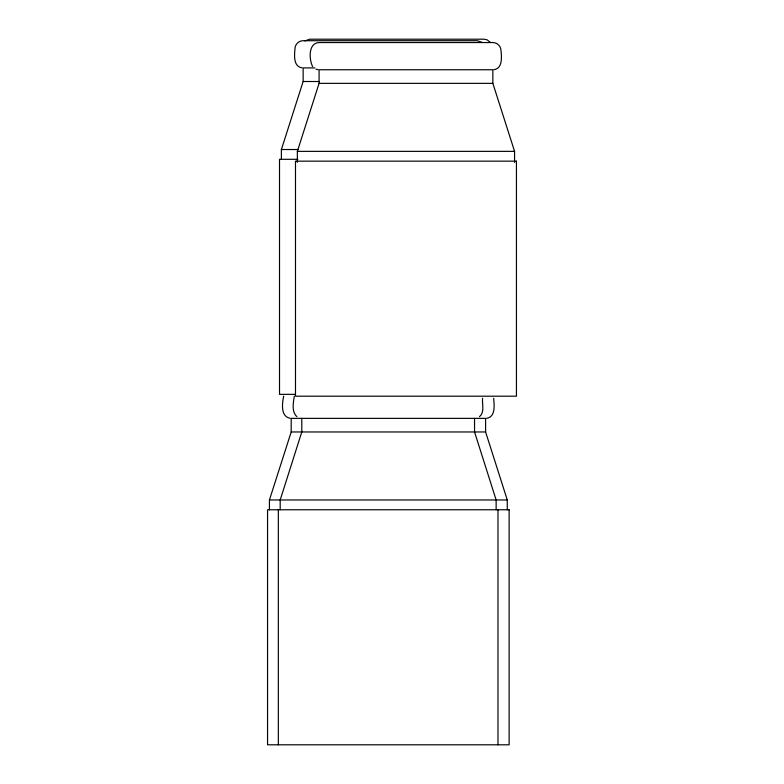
<?xml version="1.0" encoding="UTF-8"?>
<svg xmlns="http://www.w3.org/2000/svg" width="784" height="784" viewBox="0 0 784 784"><rect width="100%" height="100%" fill="white"/><g stroke="black" fill="none" stroke-linecap="round" stroke-linejoin="round"><path stroke-width="1.18" d="M281.387 159.299L281.387 149.519L303.143 81.507L303.143 67.914L314.805 67.914M297.352 162.366L297.352 151.361L319.078 83.359L319.078 69.756L492.852 69.756L492.852 83.359L514.569 151.361L514.569 162.366M269.431 509.747L269.431 499.967L291.197 431.964L291.197 418.362L485.6 418.362L485.6 431.964L507.268 499.967L507.268 509.747M294.304 396.194C293.314 402.751 291.413 411.62 296.862 416.676M283.651 396.194C282.22 403.319 280.319 416.431 290.129 418.293M479.475 416.676C484.953 412.266 481.915 404.113 482.572 398.252M304.888 40.886L309.856 39.2L483.953 39.2L487.08 39.817L490.431 42.395M493.91 69.688C502.73 68.502 501.642 56.909 500.996 50.715C501.094 46.354 497.213 42.463 492.852 42.552L319.078 42.552C307.985 43.042 309.112 59.682 312.61 66.562M486.658 418.293C495.919 416.941 494.165 404.642 493.655 398.252M303.143 81.507L319.421 81.507M319.078 83.359L492.852 83.359M281.387 149.519L298.263 149.519M297.352 151.361L514.569 151.361M297.861 159.309L279.516 159.309L279.516 394.352L294.941 394.352M291.197 431.964L485.6 431.964M269.431 499.967L507.268 499.967M318.01 69.688L315.962 69.129M302.085 67.836C293.255 66.66 294.333 55.066 294.98 48.863C294.892 44.502 298.782 40.611 303.143 40.709L477.25 40.709L482.219 42.395M497.987 509.767L497.987 744.8M496.135 509.747L496.135 499.967L474.545 431.964L474.545 418.362M301.791 418.362L301.791 431.964L280.192 499.967L280.192 509.747M278.34 509.767L278.34 744.8M516.44 161.161L295.49 161.161L295.49 396.194L516.44 396.194L516.44 161.161M509.12 509.767L267.56 509.767L267.56 744.8L509.12 744.8L509.12 509.767"/></g></svg>
